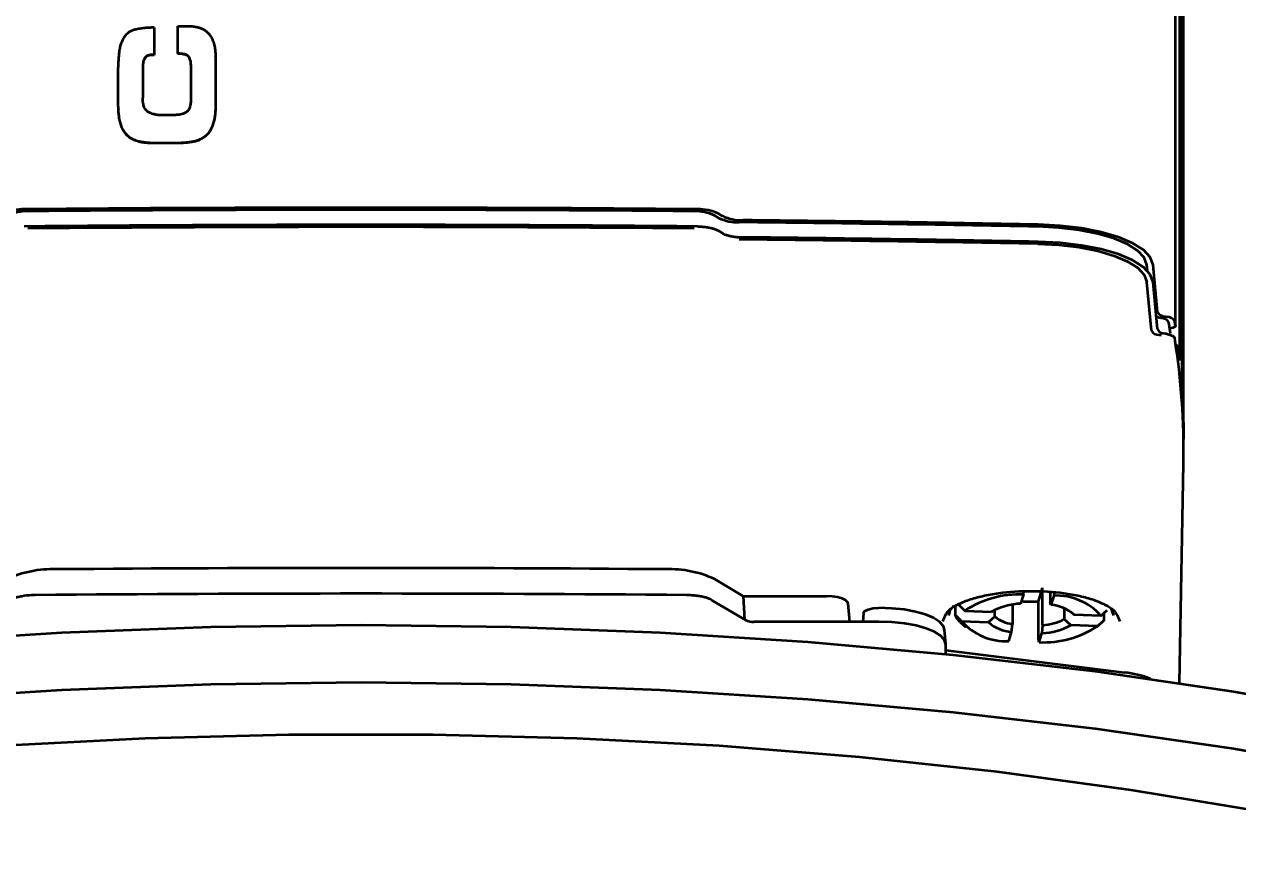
# Paper-space layout 'Blatt1' of a CAD drawing. Header units: millimetres. Extents: x 0 to 1189, y 0 to 841.
# Drawn here: x 228.73 to 236.69, y 638.17 to 643.7 of the extents above; entities that cross this region are included whole.
import ezdxf

# ---------------------------------------------------------------- set-up
doc = ezdxf.new("R2010")
doc.units = ezdxf.units.MM
doc.layers.add('BEMASSUNG', color=1, linetype='Continuous')
doc.styles.add('SLDTEXTSTYLE2', font='TXT', dxfattribs={"width": 0.75})
doc.dimstyles.new('SLDDIMSTYLE2', dxfattribs={"dimtxt": 3.5, "dimasz": 2.5, "dimexe": 0, "dimexo": 0.0625, "dimgap": 0.875, "dimtad": 1, "dimdec": 1, "dimlfac": 5, "dimrnd": 1e-09, "dimzin": 12, "dimdsep": 46, "dimtxsty": 'SLDTEXTSTYLE2', "dimsah": 1, "dimcen": 0.09, "dimadec": 0, "dimazin": 3, "dimtfac": 1, "dimtdec": 1, "dimtofl": 0, "dimtmove": 0, "dimatfit": 3, "dimfxl": 1, "dimfrac": 2, "dimtolj": 1, "dimtzin": 12, "dimarcsym": 0})

# ---------------------------------------------------------------- blocks, each defined once
blk = doc.blocks.new('_D_9')
at = {"layer": 'BEMASSUNG'}
for p, q in [((126.1364, 599.2324), (126.1364, 758.8324)), ((252.9364, 599.2324), (252.9364, 758.8324)), ((126.1364, 756.8324), (252.9364, 756.8324))]:
    blk.add_line(p, q, dxfattribs=at)
for points in [[(126.1364, 756.8324), (128.6364, 756.4824), (128.6364, 757.1824)], [(252.9364, 756.8324), (250.4364, 757.1824), (250.4364, 756.4824)]]:
    blk.add_solid(points, dxfattribs=at)
at = {"layer": 'BEMASSUNG', "insert": (185.6572, 761.3441), "char_height": 3.5, "attachment_point": 1, "style": 'SLDTEXTSTYLE2'}
blk.add_mtext('634', dxfattribs=at)

psp = doc.layouts.new('Blatt1')

# ---------------------------------------------------------------- linework, layer by layer
at = {"color": 7, "linetype": 'Continuous', "lineweight": 35}
for p, q in [((236.2832, 641.7272), (236.2832, 647.3653)), ((236.3121, 641.4986), (236.3121, 647.1368)), ((236.3279, 641.3041), (236.3279, 646.9422)), ((236.3358, 641.0946), (236.3358, 646.7327)), ((229.5787, 643.6841), (229.5565, 643.6839)), ((229.5787, 643.6841), (229.5787, 643.5039)), ((229.5788, 643.6827), (229.5787, 643.6841)), ((229.5788, 643.6827), (229.5788, 643.5025)), ((229.735, 643.6921), (229.804, 643.6925)), ((229.735, 643.5121), (229.735, 643.6921)), ((229.7351, 643.5107), (229.735, 643.5121)), ((229.5186, 643.4844), (229.5186, 643.4857)), ((229.5365, 643.4979), (229.5364, 643.4992)), ((229.5787, 643.5039), (229.5615, 643.5038)), ((229.5788, 643.5025), (229.5615, 643.5025)), ((229.5788, 643.5025), (229.5787, 643.5039)), ((229.9818, 643.4916), (229.9817, 643.493)), ((229.982, 643.4767), (229.982, 643.1862)), ((229.9821, 643.4753), (229.9821, 643.1848)), ((229.343, 643.1827), (229.343, 643.3945)), ((229.5036, 643.4191), (229.5036, 643.2225)), ((229.5037, 643.4177), (229.5037, 643.2211)), ((229.8214, 643.2147), (229.8214, 643.407)), ((229.3441, 643.1445), (229.3442, 643.1431)), ((229.6321, 643.1104), (229.7098, 643.1112)), ((229.7558, 642.9263), (229.5692, 642.9252)), ((233.2858, 642.433), (233.2576, 642.4497)), ((233.3093, 642.4464), (233.2811, 642.4632)), ((233.3093, 642.3337), (233.2811, 642.3504)), ((236.0996, 642.0863), (236.096, 642.1253)), ((236.1646, 641.8157), (236.136, 642.1257)), ((236.1253, 641.6949), (236.096, 642.0125)), ((236.1646, 641.703), (236.136, 642.013)), ((236.1901, 641.7762), (236.1753, 641.7791)), ((236.2146, 641.7872), (236.2289, 641.7843)), ((236.2289, 641.6716), (236.2146, 641.6744)), ((236.2509, 641.6744), (236.24, 641.7484)), ((236.1753, 641.6664), (236.1901, 641.6634)), ((236.3121, 641.4993), (236.3121, 641.4986)), ((236.3358, 641.0945), (236.3358, 640.9818)), ((236.3088, 639.3813), (236.3356, 640.8229)), ((233.259, 640.0625), (233.446, 639.9517)), ((235.3831, 639.9171), (235.4111, 640.0058)), ((235.4111, 639.7615), (235.4111, 640.0058)), ((233.4626, 639.7937), (233.2423, 639.9242)), ((233.446, 639.9517), (233.4546, 639.7984)), ((233.446, 639.9517), (233.9917, 639.9517)), ((235.2852, 639.9618), (235.2662, 639.9017)), ((235.2852, 639.9618), (235.287, 639.982)), ((235.4604, 639.9771), (235.4604, 639.9173)), ((235.4841, 639.9545), (235.4651, 639.8943)), ((235.4859, 639.9755), (235.4841, 639.9545)), ((234.1454, 639.7834), (234.1341, 639.9045)), ((234.2352, 639.8409), (234.2298, 639.7834)), ((234.8386, 639.8271), (234.8386, 639.8875)), ((234.8601, 639.8951), (234.9007, 639.856)), ((234.9007, 639.856), (235.0765, 639.8495)), ((235.0978, 639.8175), (235.0978, 639.8618)), ((235.2123, 639.8951), (235.2123, 639.7688)), ((235.3831, 639.6728), (235.3831, 639.9171)), ((235.4651, 639.8943), (235.4604, 639.9173)), ((235.5534, 639.8712), (235.5534, 639.8006)), ((235.594, 639.8511), (235.6178, 639.8294)), ((235.7935, 639.8229), (235.8342, 639.859)), ((235.8127, 639.8399), (235.8127, 639.791)), ((235.858, 639.8721), (235.877, 639.8236)), ((234.3364, 639.7834), (233.5145, 639.7834)), ((234.8792, 639.788), (234.8386, 639.8271)), ((234.8707, 639.7808), (234.9079, 639.7482)), ((234.8792, 639.788), (235.055, 639.7815)), ((235.0978, 639.8175), (235.055, 639.7815)), ((235.2077, 639.7166), (235.2123, 639.7688)), ((235.4111, 639.7615), (235.4065, 639.7092)), ((235.5962, 639.7614), (235.5534, 639.8006)), ((235.772, 639.7549), (235.5962, 639.7614)), ((235.7935, 639.8229), (235.6178, 639.8294)), ((235.7648, 639.7482), (235.8021, 639.7808)), ((235.8127, 639.791), (235.772, 639.7549)), ((235.8127, 639.791), (235.8021, 639.7808)), ((234.7761, 639.6377), (234.7674, 639.7316)), ((235.1887, 639.6565), (235.2077, 639.7166)), ((235.3875, 639.6491), (235.4065, 639.7092)), ((234.7764, 639.572), (234.7764, 639.6329)), ((235.3875, 639.6491), (235.3831, 639.6728)), ((234.7764, 639.5969), (235.9487, 639.451))]:
    psp.add_line(p, q, dxfattribs=at)
at = {"color": 7, "linetype": 'Continuous', "lineweight": 35, "flags": 128}
for points in [[(229.7558, 642.9249), (229.7325, 642.9248), (229.7092, 642.9246), (229.6859, 642.9245), (229.6626, 642.9244), (229.6392, 642.9243), (229.6159, 642.9241), (229.5926, 642.924), (229.5693, 642.9239)], [(236.136, 642.1257), (236.1176, 642.176), (236.0724, 642.2243), (236.002, 642.2689), (235.9088, 642.3082), (235.7959, 642.3411), (235.6673, 642.3662), (235.5273, 642.3828), (235.3808, 642.3903)], [(236.096, 642.1253), (236.0785, 642.1731), (236.0356, 642.2189), (235.9687, 642.2613), (235.8802, 642.2987), (235.773, 642.3299), (235.6508, 642.3538), (235.5178, 642.3695), (235.3786, 642.3766)], [(235.3786, 642.2639), (235.5178, 642.2568), (235.6508, 642.241), (235.773, 642.2171), (235.8802, 642.1859), (235.9687, 642.1485), (236.0356, 642.1062), (236.0785, 642.0603), (236.096, 642.0125)], [(236.136, 642.013), (236.1176, 642.0633), (236.0724, 642.1115), (236.002, 642.1561), (235.9088, 642.1955), (235.7959, 642.2283), (235.6673, 642.2534), (235.5273, 642.27), (235.3808, 642.2775)], [(236.1753, 641.7791), (236.1647, 641.7815), (236.1571, 641.7837)], [(236.2831, 641.7282), (236.2825, 641.7241), (236.2795, 641.7201), (236.2741, 641.7164), (236.2667, 641.7131), (236.2575, 641.7104), (236.2469, 641.7083), (236.2461, 641.7082)], [(236.3358, 641.0946), (236.3347, 641.0906), (236.333, 641.0882)], [(234.1341, 639.9045), (234.1311, 639.9131), (234.118, 639.9255), (234.0956, 639.9363), (234.0655, 639.9446), (234.03, 639.9499), (233.9917, 639.9517)], [(234.2352, 639.8409), (234.2428, 639.853), (234.2648, 639.8642), (234.2976, 639.8718), (234.3364, 639.8744)], [(234.7674, 639.7316), (234.7593, 639.7557), (234.7348, 639.7833), (234.6949, 639.8088), (234.6413, 639.8312), (234.576, 639.8495), (234.5014, 639.8632), (234.4205, 639.8716), (234.3364, 639.8744)], [(234.7958, 639.8249), (234.805, 639.8576), (234.8293, 639.8877)], [(224.3329, 639.1726), (225.2095, 639.3266), (226.1166, 639.4584), (227.0493, 639.5672), (228.0028, 639.6524), (228.9719, 639.7135), (229.9515, 639.7504), (230.9364, 639.7627), (231.9212, 639.7504), (232.9008, 639.7135), (233.8699, 639.6524), (234.8234, 639.5672), (235.7562, 639.4584), (236.6633, 639.3266), (237.5398, 639.1726)], [(234.7764, 639.6329), (234.7679, 639.6623), (234.7429, 639.6905), (234.7022, 639.7165), (234.6475, 639.7393), (234.5808, 639.7581), (234.5047, 639.772), (234.4222, 639.7805), (234.3364, 639.7834)], [(234.8707, 639.7808), (234.8506, 639.8025), (234.8386, 639.8271)], [(224.3329, 638.7967), (225.2095, 638.9508), (226.1166, 639.0825), (227.0493, 639.1913), (228.0028, 639.2765), (228.9719, 639.3377), (229.9515, 639.3745), (230.9364, 639.3868), (231.9212, 639.3745), (232.9008, 639.3377), (233.8699, 639.2765), (234.8234, 639.1913), (235.7562, 639.0825), (236.6633, 638.9508), (237.5398, 638.7967)], [(236.8419, 638.5376), (235.9917, 638.6795), (235.1127, 638.7991), (234.2097, 638.8956), (233.2879, 638.9685), (232.3527, 639.0173), (231.4094, 639.0417), (230.4633, 639.0417), (229.52, 639.0173), (228.5848, 638.9685), (227.6631, 638.8956), (226.7601, 638.7991), (225.881, 638.6795), (225.0309, 638.5376), (224.2146, 638.374)]]:
    psp.add_lwpolyline(points, dxfattribs=at)
at = {"color": 7, "linetype": 'Continuous', "lineweight": 35}
for centre, radius, start, end in [((228.7155, 642.1986), 0.2921, 87.96963, 115.07388), ((228.739, 642.1847), 0.2926, 87.97689, 115.04937), ((230.9364, 408.1213), 234.3796, 89.459608, 90.540392), ((230.9364, 408.4554), 234.0318, 89.464559, 90.535441), ((233.1337, 642.1847), 0.2926, 64.95163, 92.02236), ((233.1573, 642.1986), 0.2921, 64.92669, 92.0303), ((233.4095, 642.6973), 0.2918, 244.92399, 271.94878), ((233.433, 642.7106), 0.2916, 244.91614, 271.9491), ((230.9472, 409.6062), 232.8127, 88.909355, 89.391567), ((230.9472, 409.47), 232.9625, 88.909508, 89.386185), ((230.9364, 407.7672), 234.621, 89.460161, 90.539839), ((230.9364, 408.0085), 234.366, 89.465322, 90.534678), ((230.9472, 409.4934), 232.8127, 88.909355, 89.391567), ((230.9403, 408.8929), 233.4269, 88.909986, 89.385719), ((236.2139, 641.8441), 0.0569, 209.90181, 270.61579), ((236.1899, 641.7172), 0.059, 31.89353, 89.80088), ((236.2287, 641.7253), 0.059, 31.95707, 89.79568), ((231.6809, 641.034), 4.6543, 8.57845, 8.93109), ((236.1747, 641.7233), 0.0569, 209.90051, 270.61709), ((236.2152, 641.7336), 0.0592, 211.18031, 269.32845), ((231.6182, 640.909), 4.7182, 358.95551, 8.9602), ((236.2817, 641.5754), 0.0228, 23.24342, 79.64462), ((231.575, 641.0162), 4.7616, 5.82307, 6.85269), ((236.309, 641.3513), 0.016, 14.9868, 71.70653), ((231.6465, 641.0225), 4.6899, 3.44778, 4.07187), ((236.3151, 641.3059), 0.0129, 295.34183, 353.67751), ((236.322, 641.1585), 0.0126, 9.85007, 54.7646), ((231.6534, 641.0225), 4.683, 0.88137, 1.68989), ((228.9101, 639.4284), 0.6999, 87.92216, 115.04961), ((230.9364, 405.2048), 234.9315, 89.512005, 90.487995), ((232.9627, 639.4284), 0.6999, 64.95025, 92.07798), ((230.9364, 405.3529), 234.6152, 89.477851, 90.522149), ((235.2554, 639.3187), 0.6438, 87.34476, 123.43352), ((235.5029, 639.5688), 0.3861, 41.16016, 92.78842), ((235.2805, 639.4791), 0.4229, 91.93451, 118.84497), ((235.3364, 641.3712), 1.4548, 267.43787, 271.84106), ((235.4479, 639.6418), 0.2531, 47.84282, 86.11124), ((233.5091, 639.8925), 0.1092, 244.79249, 272.85702), ((235.1699, 640.0421), 0.3861, 221.16033, 272.78825), ((235.2248, 639.969), 0.253, 227.83417, 266.11231), ((235.2382, 639.9886), 0.2214, 230.65362, 263.29343), ((235.3924, 640.1313), 0.4224, 271.91801, 298.86148), ((235.3862, 640.1302), 0.3696, 273.87586, 296.90384), ((235.4173, 640.2922), 0.6438, 267.34671, 303.43157), ((235.8838, 638.8249), 0.6294, 68.12222, 84.08233)]:
    psp.add_arc(centre, radius, start, end, dxfattribs=at)
for points, knots in [([(229.3845, 643.6228), (229.3859, 643.625), (229.3931, 643.6359), (229.4101, 643.6528), (229.4331, 643.6657), (229.448, 643.67), (229.4527, 643.6713)], [0, 0, 0, 0, 0.089936, 0.457128, 0.830703, 1, 1, 1, 1]), ([(229.4527, 643.6713), (229.4553, 643.6719), (229.4684, 643.675), (229.4922, 643.6793), (229.5242, 643.6831), (229.5457, 643.6837), (229.5565, 643.6839)], [0, 0, 0, 0, 0.076979, 0.385326, 0.69177, 1, 1, 1, 1]), ([(229.804, 643.6925), (229.8067, 643.6924), (229.8148, 643.6924), (229.8282, 643.6915), (229.8464, 643.6893), (229.859, 643.6865), (229.8664, 643.6848)], [0, 0, 0, 0, 0.128381, 0.385127, 0.641551, 1, 1, 1, 1]), ([(229.8664, 643.6848), (229.8676, 643.6845), (229.8702, 643.6838), (229.8754, 643.6822), (229.8817, 643.6801), (229.8892, 643.677), (229.8966, 643.6736), (229.9038, 643.6697), (229.9109, 643.6655), (229.9154, 643.6623), (229.9176, 643.6607)], [0, 0, 0, 0, 0.070503, 0.140966, 0.281636, 0.42241, 0.566237, 0.710206, 0.855129, 1, 1, 1, 1]), ([(229.352, 643.5325), (229.3524, 643.535), (229.3542, 643.5476), (229.3594, 643.5695), (229.3683, 643.5926), (229.3769, 643.6101), (229.3819, 643.6186), (229.3845, 643.6228)], [0, 0, 0, 0, 0.078719, 0.395186, 0.694327, 0.846635, 1, 1, 1, 1]), ([(229.9176, 643.6607), (229.9197, 643.6591), (229.9259, 643.6543), (229.935, 643.6456), (229.9443, 643.6344), (229.9492, 643.6265), (229.9516, 643.6224)], [0, 0, 0, 0, 0.15268, 0.456755, 0.727462, 1, 1, 1, 1]), ([(229.9516, 643.6224), (229.9528, 643.6202), (229.9589, 643.609), (229.9688, 643.5861), (229.9734, 643.5644), (229.9759, 643.5527)], [0, 0, 0, 0, 0.103552, 0.517313, 1, 1, 1, 1]), ([(229.343, 643.3945), (229.343, 643.397), (229.343, 643.4097), (229.3437, 643.4391), (229.3458, 643.4742), (229.3489, 643.5076), (229.351, 643.5242), (229.352, 643.5325)], [0, 0, 0, 0, 0.054866, 0.274297, 0.63669, 0.818206, 1, 1, 1, 1]), ([(229.7796, 643.5079), (229.7769, 643.5084), (229.769, 643.5098), (229.7541, 643.5117), (229.7419, 643.5119), (229.735, 643.5121)], [0, 0, 0, 0, 0.179964, 0.540562, 1, 1, 1, 1]), ([(229.7796, 643.5066), (229.777, 643.507), (229.7691, 643.5085), (229.7543, 643.5103), (229.742, 643.5105), (229.7351, 643.5107)], [0, 0, 0, 0, 0.178204, 0.535257, 1, 1, 1, 1]), ([(229.8074, 643.4897), (229.8058, 643.4918), (229.8015, 643.4975), (229.7921, 643.5045), (229.7836, 643.5068), (229.7796, 643.5079)], [0, 0, 0, 0, 0.228805, 0.630863, 1, 1, 1, 1]), ([(229.8074, 643.4884), (229.8059, 643.4905), (229.8016, 643.4962), (229.7921, 643.5031), (229.7837, 643.5054), (229.7796, 643.5066)], [0, 0, 0, 0, 0.228831, 0.630935, 1, 1, 1, 1]), ([(229.9759, 643.5527), (229.9763, 643.5502), (229.9775, 643.5427), (229.9791, 643.5302), (229.9803, 643.5176), (229.981, 643.5075), (229.9815, 643.4985), (229.9819, 643.4883), (229.982, 643.4806), (229.982, 643.4767)], [0, 0, 0, 0, 0.099465, 0.298372, 0.497512, 0.596882, 0.696309, 0.848122, 1, 1, 1, 1]), ([(229.5071, 643.4587), (229.5067, 643.4562), (229.5054, 643.4484), (229.504, 643.4352), (229.5037, 643.4245), (229.5036, 643.4191)], [0, 0, 0, 0, 0.191056, 0.594886, 1, 1, 1, 1]), ([(229.5072, 643.4574), (229.5068, 643.4549), (229.5055, 643.4471), (229.504, 643.4338), (229.5038, 643.4231), (229.5037, 643.4177)], [0, 0, 0, 0, 0.190817, 0.594766, 1, 1, 1, 1]), ([(229.5186, 643.4857), (229.5172, 643.4836), (229.5143, 643.4793), (229.51, 643.4704), (229.5082, 643.4633), (229.5071, 643.4587)], [0, 0, 0, 0, 0.262609, 0.523493, 1, 1, 1, 1]), ([(229.5186, 643.4844), (229.5172, 643.4822), (229.5144, 643.4779), (229.5101, 643.469), (229.5083, 643.4619), (229.5072, 643.4574)], [0, 0, 0, 0, 0.262821, 0.52363, 1, 1, 1, 1]), ([(229.5364, 643.4992), (229.5339, 643.4981), (229.5296, 643.4962), (229.5235, 643.4916), (229.5204, 643.4879), (229.5186, 643.4857)], [0, 0, 0, 0, 0.3551615, 0.6335275, 1, 1, 1, 1]), ([(229.5365, 643.4979), (229.534, 643.4968), (229.5296, 643.4948), (229.5236, 643.4902), (229.5204, 643.4865), (229.5186, 643.4844)], [0, 0, 0, 0, 0.3552997, 0.6337741, 1, 1, 1, 1]), ([(229.5615, 643.5038), (229.5588, 643.5037), (229.5532, 643.5035), (229.5447, 643.5019), (229.5392, 643.5001), (229.5364, 643.4992)], [0, 0, 0, 0, 0.316203, 0.655991, 1, 1, 1, 1]), ([(229.5615, 643.5025), (229.5588, 643.5023), (229.5532, 643.5021), (229.5448, 643.5006), (229.5393, 643.4988), (229.5365, 643.4979)], [0, 0, 0, 0, 0.3162243, 0.656002, 1, 1, 1, 1]), ([(229.8188, 643.4581), (229.8184, 643.4606), (229.8174, 643.4674), (229.814, 643.4783), (229.8096, 643.4859), (229.8074, 643.4897)], [0, 0, 0, 0, 0.224687, 0.605252, 1, 1, 1, 1]), ([(229.8188, 643.4568), (229.8185, 643.4593), (229.8175, 643.466), (229.8141, 643.4769), (229.8097, 643.4845), (229.8074, 643.4884)], [0, 0, 0, 0, 0.224365, 0.604922, 1, 1, 1, 1]), ([(229.8214, 643.407), (229.8214, 643.4095), (229.8213, 643.4171), (229.8209, 643.4295), (229.8201, 643.444), (229.8192, 643.4534), (229.8188, 643.4581)], [0, 0, 0, 0, 0.14827, 0.444708, 0.722419, 1, 1, 1, 1]), ([(229.821, 643.4258), (229.821, 643.4266), (229.8208, 643.4323), (229.8201, 643.4426), (229.8193, 643.452), (229.8188, 643.4568)], [0, 0, 0, 0, 0.085521, 0.542482, 1, 1, 1, 1]), ([(229.9817, 643.4916), (229.9818, 643.4901), (229.982, 643.4846), (229.982, 643.4792), (229.9821, 643.4753)], [0, 0, 0, 0, 0.289382, 1, 1, 1, 1]), ([(229.5062, 643.1881), (229.5058, 643.1906), (229.5049, 643.1975), (229.5039, 643.209), (229.5037, 643.218), (229.5036, 643.2225)], [0, 0, 0, 0, 0.219824, 0.609525, 1, 1, 1, 1]), ([(229.5172, 643.1538), (229.5161, 643.1561), (229.513, 643.1626), (229.5088, 643.174), (229.5071, 643.1834), (229.5062, 643.1881)], [0, 0, 0, 0, 0.211863, 0.60357, 1, 1, 1, 1]), ([(229.8155, 643.1654), (229.8161, 643.1678), (229.8178, 643.1753), (229.8197, 643.1872), (229.8211, 643.2012), (229.8213, 643.2102), (229.8214, 643.2147)], [0, 0, 0, 0, 0.153077, 0.459207, 0.729201, 1, 1, 1, 1]), ([(229.982, 643.1862), (229.982, 643.1836), (229.982, 643.171), (229.9812, 643.149), (229.9793, 643.1249), (229.9772, 643.1063), (229.976, 643.0971), (229.9753, 643.0924)], [0, 0, 0, 0, 0.080757, 0.40385, 0.70155, 0.850779, 1, 1, 1, 1]), ([(229.3497, 643.089), (229.3493, 643.0916), (229.3483, 643.0991), (229.3468, 643.1116), (229.3454, 643.1264), (229.3443, 643.1407), (229.3436, 643.1547), (229.3431, 643.1687), (229.343, 643.178), (229.343, 643.1827)], [0, 0, 0, 0, 0.080797, 0.242422, 0.404035, 0.552878, 0.701777, 0.850795, 1, 1, 1, 1]), ([(229.3498, 643.0877), (229.3494, 643.0902), (229.3484, 643.0977), (229.3469, 643.1103), (229.3455, 643.125), (229.3446, 643.136), (229.3443, 643.1419), (229.3442, 643.1432)], [0, 0, 0, 0, 0.136136, 0.408446, 0.680947, 0.931504, 1, 1, 1, 1]), ([(229.5494, 643.1232), (229.547, 643.1244), (229.5413, 643.1274), (229.53, 643.1356), (229.5218, 643.1453), (229.5178, 643.1528), (229.5172, 643.1538)], [0, 0, 0, 0, 0.1763741, 0.4316735, 0.9266432, 1, 1, 1, 1]), ([(229.5872, 643.1126), (229.5846, 643.113), (229.5767, 643.114), (229.5639, 643.1171), (229.5543, 643.1212), (229.5494, 643.1232)], [0, 0, 0, 0, 0.204588, 0.599915, 1, 1, 1, 1]), ([(229.5872, 643.1126), (229.5899, 643.1123), (229.5979, 643.1115), (229.6129, 643.1105), (229.6252, 643.1104), (229.6321, 643.1104)], [0, 0, 0, 0, 0.179294, 0.53822, 1, 1, 1, 1]), ([(229.7098, 643.1112), (229.7125, 643.1112), (229.7206, 643.1114), (229.7343, 643.1124), (229.7509, 643.1147), (229.762, 643.1172), (229.7675, 643.1185)], [0, 0, 0, 0, 0.138598, 0.415879, 0.707329, 1, 1, 1, 1]), ([(229.7675, 643.1185), (229.7701, 643.1193), (229.7796, 643.122), (229.7945, 643.1307), (229.8089, 643.1463), (229.8134, 643.1592), (229.8155, 643.1654)], [0, 0, 0, 0, 0.114803, 0.422975, 0.724245, 1, 1, 1, 1]), ([(229.9821, 643.1848), (229.9821, 643.1823), (229.982, 643.1696), (229.9812, 643.1476), (229.979, 643.1189), (229.9766, 643.1004), (229.9754, 643.0911)], [0, 0, 0, 0, 0.080759, 0.403856, 0.701562, 1, 1, 1, 1]), ([(229.3775, 643.0076), (229.3762, 643.0099), (229.3701, 643.0211), (229.3629, 643.0375), (229.3564, 643.0572), (229.3524, 643.0728), (229.3506, 643.0836), (229.3497, 643.089)], [0, 0, 0, 0, 0.088819, 0.443093, 0.619537, 0.809453, 1, 1, 1, 1]), ([(229.3775, 643.0063), (229.3763, 643.0085), (229.3702, 643.0197), (229.363, 643.0361), (229.3547, 643.0611), (229.3518, 643.0769), (229.3498, 643.0877)], [0, 0, 0, 0, 0.0888407, 0.4433153, 0.6196824, 1, 1, 1, 1]), ([(229.9753, 643.0924), (229.975, 643.0899), (229.973, 643.0774), (229.9687, 643.06), (229.9617, 643.0404), (229.9554, 643.0254), (229.9502, 643.0157), (229.9476, 643.0107)], [0, 0, 0, 0, 0.087695, 0.440037, 0.616492, 0.807507, 1, 1, 1, 1]), ([(229.9754, 643.0911), (229.975, 643.0886), (229.973, 643.076), (229.9687, 643.0586), (229.96, 643.0337), (229.9527, 643.0193), (229.9476, 643.0094)], [0, 0, 0, 0, 0.087716, 0.440009, 0.616625, 1, 1, 1, 1]), ([(229.4081, 642.9706), (229.4061, 642.9724), (229.4003, 642.9775), (229.3921, 642.9863), (229.3839, 642.997), (229.3796, 643.0041), (229.3775, 643.0076)], [0, 0, 0, 0, 0.162256, 0.485196, 0.742215, 1, 1, 1, 1]), ([(229.4082, 642.9693), (229.4062, 642.971), (229.4003, 642.9762), (229.3922, 642.9849), (229.384, 642.9956), (229.3797, 643.0027), (229.3775, 643.0063)], [0, 0, 0, 0, 0.1622671, 0.4854082, 0.742407, 1, 1, 1, 1]), ([(229.4837, 642.9339), (229.4811, 642.9345), (229.468, 642.9374), (229.4503, 642.9438), (229.4319, 642.9535), (229.4193, 642.9616), (229.4118, 642.9676), (229.4081, 642.9706)], [0, 0, 0, 0, 0.094696, 0.473287, 0.660611, 0.830112, 1, 1, 1, 1]), ([(229.4838, 642.9325), (229.4812, 642.9331), (229.4683, 642.936), (229.4486, 642.9431), (229.426, 642.9553), (229.4141, 642.9646), (229.4082, 642.9693)], [0, 0, 0, 0, 0.093739, 0.468748, 0.732958, 1, 1, 1, 1]), ([(229.9169, 642.9734), (229.9149, 642.9717), (229.9047, 642.9632), (229.8889, 642.9531), (229.8699, 642.9445), (229.8556, 642.9394), (229.8461, 642.937), (229.8413, 642.9358)], [0, 0, 0, 0, 0.0926026, 0.4669949, 0.6549125, 0.8265894, 1, 1, 1, 1]), ([(229.917, 642.972), (229.915, 642.9704), (229.9049, 642.962), (229.8873, 642.9508), (229.8636, 642.9403), (229.8488, 642.9364), (229.8413, 642.9344)], [0, 0, 0, 0, 0.091615, 0.46236, 0.72798, 1, 1, 1, 1]), ([(229.9476, 643.0107), (229.9463, 643.0085), (229.9423, 643.0018), (229.9353, 642.9922), (229.9263, 642.9819), (229.9201, 642.9763), (229.9169, 642.9734)], [0, 0, 0, 0, 0.159378, 0.480077, 0.738389, 1, 1, 1, 1]), ([(229.9476, 643.0094), (229.9463, 643.0071), (229.9424, 643.0004), (229.9353, 642.9908), (229.9263, 642.9806), (229.9201, 642.9749), (229.917, 642.972)], [0, 0, 0, 0, 0.159381, 0.480086, 0.73826, 1, 1, 1, 1]), ([(229.5692, 642.9252), (229.5665, 642.9252), (229.5531, 642.9253), (229.5342, 642.9263), (229.5133, 642.9287), (229.4982, 642.931), (229.4886, 642.9329), (229.4837, 642.9339)], [0, 0, 0, 0, 0.093838, 0.469251, 0.656652, 0.82829, 1, 1, 1, 1]), ([(229.5693, 642.9239), (229.5666, 642.9239), (229.5533, 642.9239), (229.5323, 642.9251), (229.5064, 642.9282), (229.4913, 642.9311), (229.4838, 642.9325)], [0, 0, 0, 0, 0.092908, 0.464619, 0.732051, 1, 1, 1, 1]), ([(229.8413, 642.9358), (229.8387, 642.9352), (229.8255, 642.9324), (229.8068, 642.9295), (229.7809, 642.9269), (229.7657, 642.9265), (229.7558, 642.9263)], [0, 0, 0, 0, 0.09358, 0.468506, 0.655967, 1, 1, 1, 1]), ([(229.8413, 642.9344), (229.8387, 642.9339), (229.8257, 642.9311), (229.8049, 642.9279), (229.7789, 642.9254), (229.7635, 642.9251), (229.7558, 642.9249)], [0, 0, 0, 0, 0.092615, 0.463868, 0.731437, 1, 1, 1, 1]), ([(233.1469, 642.3778), (233.1536, 642.3776), (233.1689, 642.3773), (233.1923, 642.3753), (233.2166, 642.3718), (233.2356, 642.3678), (233.2521, 642.3631), (233.2663, 642.3582), (233.2763, 642.3529), (233.2811, 642.3504)], [0, 0, 0, 0, 0.144519, 0.332115, 0.510932, 0.676789, 0.753473, 0.884151, 1, 1, 1, 1]), ([(233.3093, 642.3337), (233.313, 642.3317), (233.3222, 642.3267), (233.3389, 642.3207), (233.3596, 642.3151), (233.3785, 642.3116), (233.3982, 642.3089), (233.4184, 642.307), (233.4346, 642.3066), (233.4429, 642.3064)], [0, 0, 0, 0, 0.0906537, 0.2287868, 0.3853715, 0.5572953, 0.6475144, 0.8193864, 1, 1, 1, 1]), ([(236.2289, 641.6716), (236.2324, 641.6708), (236.2391, 641.6694), (236.2486, 641.6666), (236.257, 641.6635), (236.2642, 641.66), (236.27, 641.6562), (236.2757, 641.6514), (236.2776, 641.6467), (236.2788, 641.6438)], [0, 0, 0, 0, 0.179692, 0.345718, 0.496381, 0.630343, 0.746971, 0.846848, 1, 1, 1, 1]), ([(228.7983, 639.9584), (228.79, 639.9582), (228.7603, 639.9575), (228.7211, 639.9532), (228.6826, 639.9447), (228.6557, 639.9369), (228.6392, 639.9286), (228.6304, 639.9242)], [0, 0, 0, 0, 0.144436, 0.515498, 0.68088, 0.829694, 1, 1, 1, 1]), ([(233.2423, 639.9242), (233.2377, 639.9267), (233.2262, 639.9329), (233.205, 639.9405), (233.1789, 639.9475), (233.1497, 639.9529), (233.1147, 639.9571), (233.0893, 639.9579), (233.0744, 639.9584)], [0, 0, 0, 0, 0.0901852, 0.2275584, 0.3880766, 0.5594717, 0.7421665, 1, 1, 1, 1]), ([(234.7558, 639.7867), (234.7666, 639.8134), (234.786, 639.861), (234.8558, 639.8995), (234.9294, 639.9304), (235.021, 639.955), (235.1577, 639.9787), (235.3364, 639.9896), (235.515, 639.9787), (235.6517, 639.955), (235.7433, 639.9304), (235.817, 639.8995), (235.8868, 639.861), (235.9061, 639.8134), (235.917, 639.7867)], [0, 0, 0, 0, 0.064758, 0.115215, 0.178025, 0.251666, 0.334293, 0.5, 0.665708, 0.748263, 0.821977, 0.884736, 0.935242, 1, 1, 1, 1])]:
    psp.add_open_spline(points, degree=3, knots=knots, dxfattribs=at)

# ---------------------------------------------------------------- dimensions: what is measured, and where the dimension line sits
at = {"layer": 'BEMASSUNG'}
dim = psp.add_linear_dim(base=(252.9364, 756.8324), p1=(126.1364, 599.2324), p2=(252.9364, 599.2324), dimstyle='SLDDIMSTYLE2', dxfattribs=at)
dim.commit()
dim.dimension.update_dxf_attribs({"geometry": '_D_9', "text_midpoint": (189.5364, 756.8324), "dimtype": 160})

doc.saveas('drawing.dxf')
